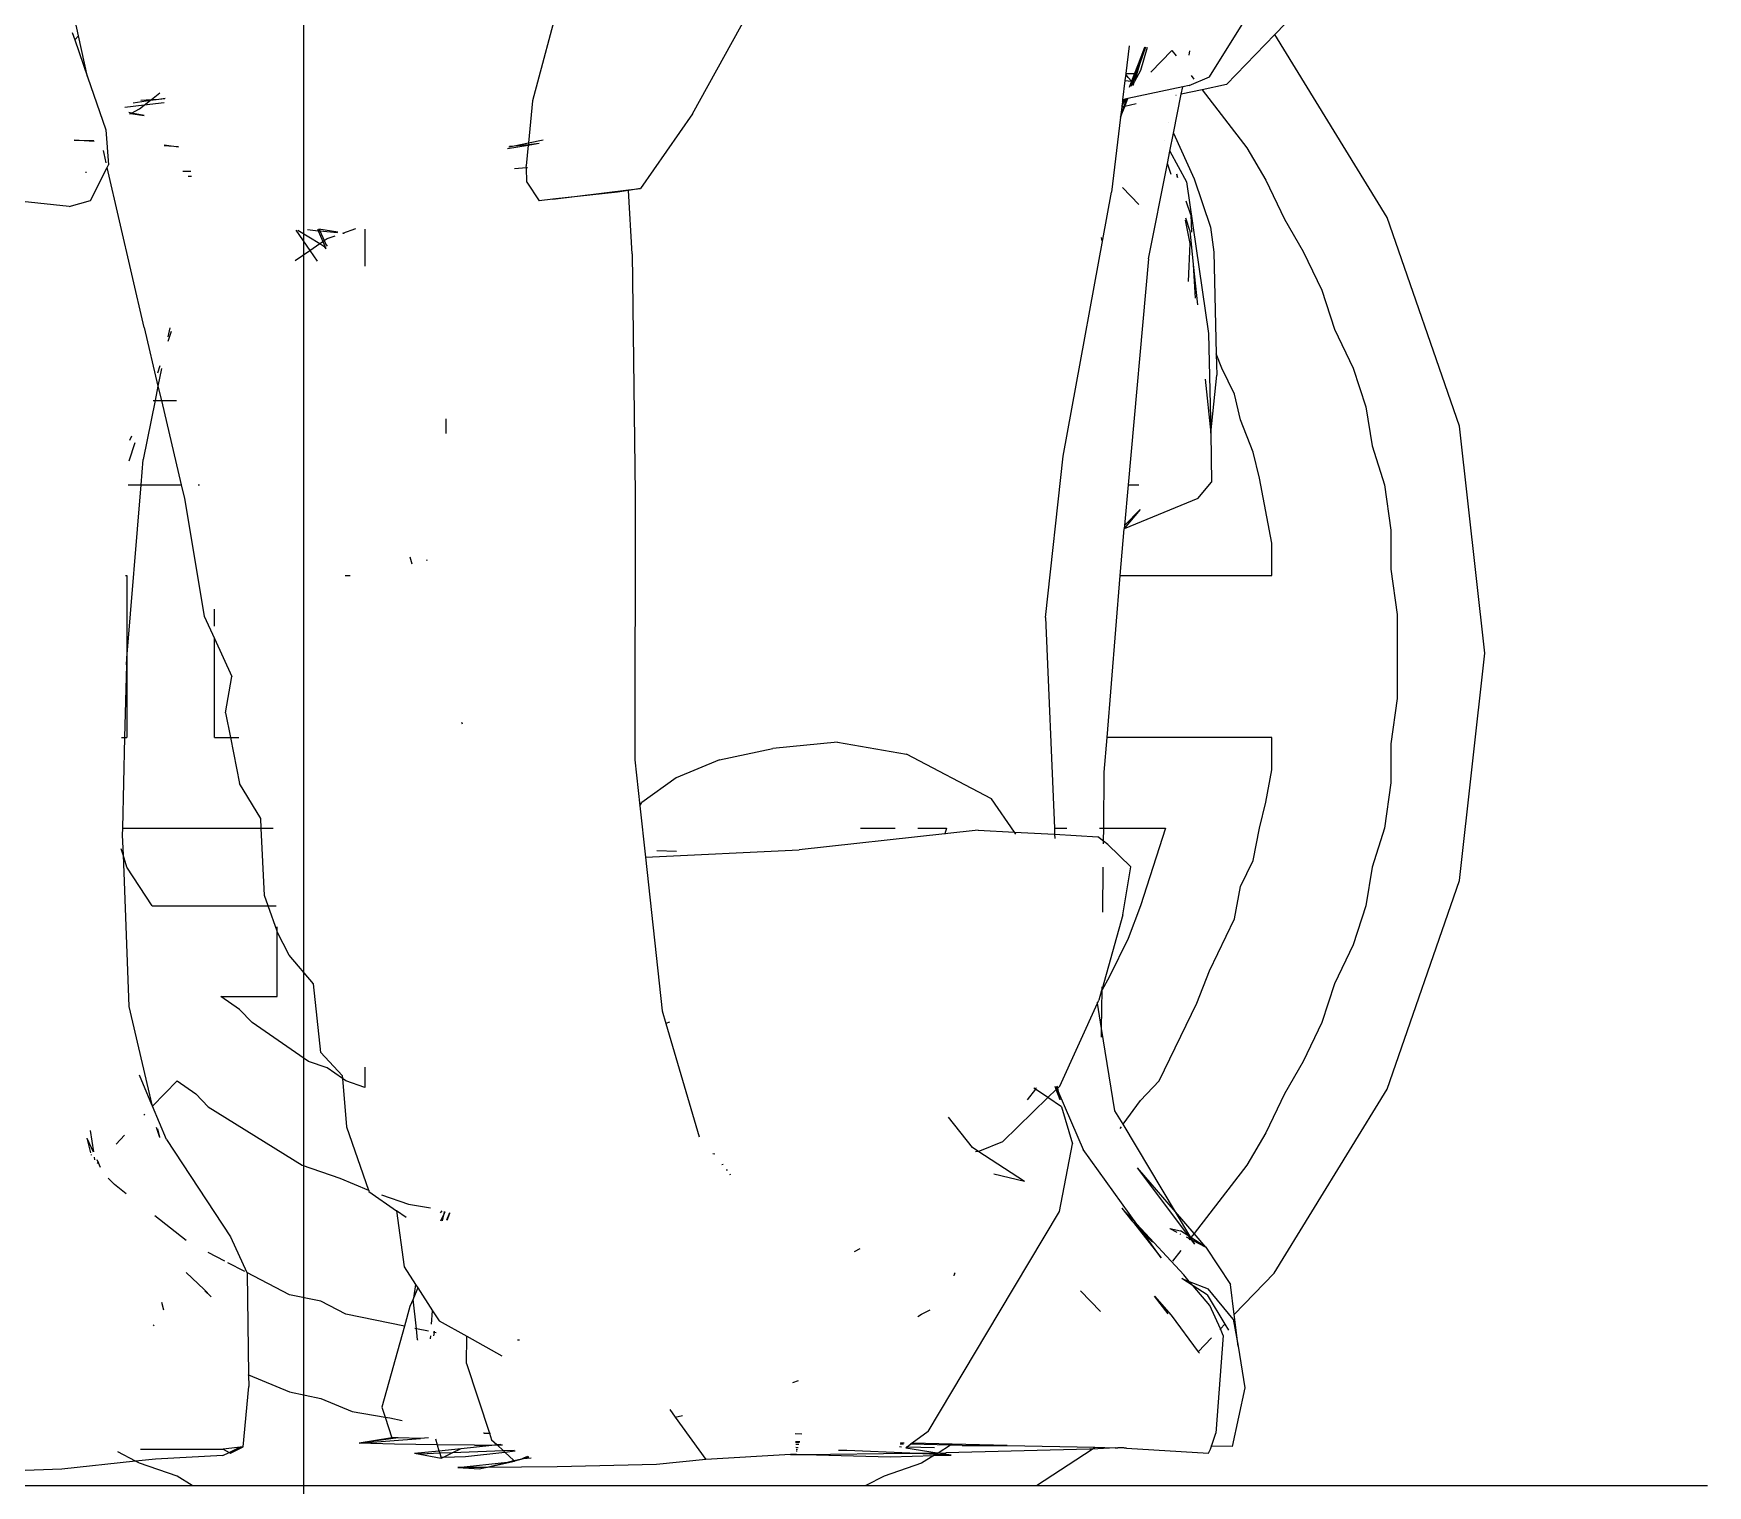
# Model space of a CAD drawing. Extents: x 44111 to 90315, y 4379 to 151689.
# Drawn here: x 65304 to 65610.5, y 131989.2 to 132255 of the extents above; entities that cross this region are included whole.
import ezdxf

# ---------------------------------------------------------------- set-up
doc = ezdxf.new("R2010")
doc.units = 0
doc.header["$LTSCALE"] = 1000
doc.header["$MEASUREMENT"] = 0
doc.linetypes.add('DOTE', pattern=[2.42, 2, -0.2, 0.02, -0.2])
for name, color, linetype in [('A-DETA-XFINE', 154, 'Continuous'), ('A-DOTE', 1, 'DOTE'), ('家具', 250, 'Continuous')]:
    doc.layers.add(name, color=color, linetype=linetype)

# ---------------------------------------------------------------- blocks, each defined once
blk = doc.blocks.new('雕像')
at = {"layer": 'A-DETA-XFINE'}
for p, q in [((643960.52, -359705.67), (643967.21, -359730.79)), ((643937.9, -359733.18), (643926.07, -359711.73)), ((644050.31, -359718.88), (644051.89, -359711.54)), ((643843.24, -359726.36), (643836.05, -359714.86)), ((643831.29, -359718.62), (643829.36, -359716.62)), ((644051.5, -359718.27), (644051.03, -359719.62)), ((643810.72, -359752.12), (643831.29, -359718.62)), ((643840.16, -359727.79), (643831.29, -359718.62)), ((643854.7, -359720.98), (643855.89, -359725.21)), ((643854.99, -359720.96), (643856.08, -359724.13)), ((643856.92, -359725.76), (643855.08, -359720.95)), ((643855.11, -359720.95), (643857, -359725.76)), ((643857.98, -359720.73), (643858.6, -359725.79)), ((644048.69, -359726.4), (644050.31, -359718.88)), ((644051.03, -359719.62), (644048.69, -359726.4)), ((644050.31, -359718.88), (644051.03, -359719.62)), ((643847, -359722.39), (643846.84, -359721.6)), ((643850.17, -359721.57), (643849.4, -359722.56)), ((643853.98, -359725.52), (643850.17, -359721.57)), ((643856.08, -359724.13), (643857, -359727.25)), ((643857.23, -359727.22), (643856.08, -359724.13)), ((643847.02, -359727.94), (643843.24, -359726.36)), ((643846.64, -359726.14), (643846.11, -359726.82)), ((643855.89, -359725.21), (643857, -359727.25)), ((643856.92, -359725.76), (643857.39, -359727.2)), ((643857, -359725.76), (643856.92, -359725.76)), ((643858.6, -359725.79), (643857, -359725.76)), ((643857, -359725.76), (643857.55, -359727.18)), ((643857.23, -359727.22), (643857, -359727.25)), ((643857.12, -359727.56), (643857, -359727.25)), ((643857.12, -359727.56), (643857.29, -359727.39)), ((643857.13, -359727.59), (643857.12, -359727.56)), ((643857.39, -359727.2), (643857.23, -359727.22)), ((643857.29, -359727.39), (643857.23, -359727.22)), ((643857.29, -359727.39), (643857.41, -359727.26)), ((643857.52, -359728.05), (643857.29, -359727.39)), ((643857.48, -359727.19), (643857.39, -359727.2)), ((643857.39, -359727.2), (643857.41, -359727.26)), ((643857.41, -359727.26), (643857.48, -359727.19)), ((643857.41, -359727.26), (643857.71, -359728.15)), ((643857.55, -359727.18), (643857.48, -359727.19)), ((643857.55, -359727.18), (643858.15, -359726.49)), ((643858.75, -359727.03), (643857.55, -359727.18)), ((643857.55, -359727.18), (643857.99, -359728.3)), ((643858.15, -359726.49), (643858.61, -359725.89)), ((643858.6, -359725.79), (643858.61, -359725.89)), ((643858.61, -359725.89), (643858.75, -359727.03)), ((643858.75, -359727.03), (643859.18, -359730.57)), ((644048.69, -359726.4), (644045.35, -359736.06)), ((643844.62, -359728.75), (643836.42, -359739.37)), ((643840.16, -359727.79), (643844.62, -359728.75)), ((643844.62, -359728.75), (643848.43, -359729.57)), ((643847.02, -359727.94), (643848.16, -359728.18)), ((643848.43, -359729.57), (643848.16, -359728.18)), ((643848.16, -359728.18), (643858.22, -359730.36)), ((643849.85, -359736.69), (643848.43, -359729.57)), ((643848.43, -359729.57), (643848.53, -359729.59)), ((643849.4, -359729.78), (643849.43, -359729.79)), ((643857.26, -359727.91), (643857.13, -359727.59)), ((643857.26, -359727.91), (643857.31, -359727.94)), ((643858.79, -359731.8), (643858.22, -359730.36)), ((643858.22, -359730.36), (643858.36, -359730.39)), ((643858.87, -359731.81), (643858.36, -359730.39)), ((643858.36, -359730.39), (643858.46, -359730.41)), ((643858.46, -359730.41), (643858.93, -359731.83)), ((643858.46, -359730.41), (643858.63, -359730.45)), ((643858.63, -359730.45), (643859.31, -359731.69)), ((643858.63, -359730.45), (643858.77, -359730.48)), ((643858.89, -359730.6), (643858.77, -359730.48)), ((643858.77, -359730.48), (643858.85, -359730.5)), ((643858.85, -359730.5), (643858.89, -359730.6)), ((643858.85, -359730.5), (643859.18, -359730.57)), ((643858.89, -359730.6), (643859.31, -359731.69)), ((643859.22, -359730.95), (643858.89, -359730.6)), ((643859.18, -359730.57), (643859.22, -359730.95)), ((644035.63, -359730.44), (644034.48, -359730.26)), ((644035.63, -359730.44), (644034.5, -359730.37)), ((644036.94, -359730.52), (644035.41, -359729.33)), ((644037.14, -359730.67), (644035.63, -359730.44)), ((644036.94, -359730.52), (644035.63, -359730.44)), ((644038.89, -359730.63), (644036.94, -359730.52)), ((644037.14, -359730.67), (644036.94, -359730.52)), ((643856.68, -359731.34), (643858.79, -359731.8)), ((643859.56, -359733.75), (643858.79, -359731.8)), ((643858.79, -359731.8), (643858.87, -359731.81)), ((643859.56, -359733.75), (643858.87, -359731.81)), ((643858.87, -359731.81), (643858.93, -359731.83)), ((643858.93, -359731.83), (643859.56, -359733.75)), ((643858.93, -359731.83), (643859.34, -359731.91)), ((643859.22, -359730.95), (643859.31, -359731.69)), ((643859.31, -359731.69), (643859.34, -359731.91)), ((643859.34, -359731.91), (643859.56, -359733.75)), ((643937.9, -359733.18), (643947.45, -359746.82)), ((643967.21, -359730.79), (643967.94, -359738.45)), ((644034.65, -359731.13), (644038.28, -359731.56)), ((644040.29, -359731.16), (644037.14, -359730.67)), ((644038.28, -359731.56), (644037.14, -359730.67)), ((644038.28, -359731.56), (644041.84, -359731.98)), ((644039.16, -359732.25), (644038.28, -359731.56)), ((644038.31, -359733.43), (644040.64, -359733.01)), ((644040.82, -359733.1), (644038.31, -359733.43)), ((644040.64, -359733.01), (644039.16, -359732.25)), ((644040.64, -359733.01), (644041.11, -359732.93)), ((644040.82, -359733.1), (644040.64, -359733.01)), ((644040.99, -359733.08), (644040.82, -359733.1)), ((644040.93, -359733.16), (644040.82, -359733.1)), ((643849.85, -359736.69), (643846.05, -359745.03)), ((643849.9, -359736.57), (643849.85, -359736.69)), ((643850.51, -359739.99), (643849.85, -359736.69)), ((643850.73, -359734.77), (643850.71, -359734.8)), ((643859.56, -359733.75), (643861.22, -359747.48)), ((644045.35, -359736.06), (644044.81, -359742.49)), ((643836.42, -359739.37), (643832.98, -359745.3)), ((643851.57, -359738.03), (643851.56, -359738.05)), ((643967.94, -359738.45), (643965.28, -359737.9)), ((643967.97, -359738.74), (643966, -359738.55)), ((643967.98, -359738.87), (643966, -359738.55)), ((643970.56, -359739), (643967.94, -359738.45)), ((643967.94, -359738.45), (643967.97, -359738.74)), ((643970.56, -359739), (643967.97, -359738.74)), ((643967.97, -359738.74), (643967.98, -359738.87)), ((643971.81, -359739.5), (643967.98, -359738.87)), ((643967.98, -359738.87), (643968.35, -359742.68)), ((643971.55, -359739.2), (643970.56, -359739)), ((643971.44, -359739.08), (643970.56, -359739)), ((644034.65, -359738.85), (644032.05, -359739.17)), ((644032.05, -359739.17), (644034.66, -359739.01)), ((644047.44, -359738.23), (644051.1, -359738)), ((644051.1, -359738), (644047.52, -359738.04)), ((643850.51, -359739.99), (643847.49, -359745.59)), ((643850.31, -359744.23), (643850.97, -359742.27)), ((643850.56, -359739.91), (643850.51, -359739.99)), ((643850.97, -359742.27), (643850.51, -359739.99)), ((643850.97, -359742.27), (643851, -359742.17)), ((643854.44, -359759.67), (643850.97, -359742.27)), ((643968.33, -359742.96), (643968.35, -359742.68)), ((644045.07, -359743), (644044.81, -359742.49)), ((644045.27, -359742.15), (644045.66, -359740.44)), ((644045.66, -359740.44), (644045.78, -359739.88)), ((643832.98, -359745.3), (643829.55, -359752.41)), ((643846.05, -359745.03), (643843.09, -359753.9)), ((643847.49, -359745.59), (643843.46, -359773.35)), ((643849.04, -359744.84), (643849.27, -359744.18)), ((643849.15, -359744.79), (643849.27, -359744.18)), ((643968.23, -359745.68), (643965.99, -359749.05)), ((643968.33, -359742.96), (643968.13, -359742.95)), ((643968.23, -359745.68), (643968.33, -359742.96)), ((643970.49, -359743.14), (643968.33, -359742.96)), ((644030.25, -359744.56), (644029.65, -359744.58)), ((644029.76, -359743.7), (644031.21, -359743.72)), ((644038.33, -359772.25), (644045.07, -359743)), ((644048.11, -359749.04), (644045.07, -359743)), ((644048.88, -359743.92), (644049.07, -359743.92)), ((643856.2, -359749.72), (643859.21, -359746.61)), ((643870.03, -359795.84), (643861.22, -359747.48)), ((643949.62, -359747.08), (643947.45, -359746.82)), ((643947.45, -359746.82), (643949.62, -359747.18)), ((643948.97, -359758.8), (643949.62, -359747.18)), ((643963.49, -359748.76), (643949.62, -359747.08)), ((643949.62, -359747.18), (643949.62, -359747.08)), ((643949.62, -359747.18), (643951.63, -359747.52)), ((643951.63, -359747.52), (643963.49, -359748.76)), ((643963.49, -359748.76), (643965.99, -359749.05)), ((644052.01, -359750.11), (644063.54, -359748.9)), ((643846.7, -359751.67), (643846.54, -359754.79)), ((643846.7, -359751.67), (643847.56, -359749.15)), ((644052.01, -359750.11), (644048.11, -359749.04)), ((643797.53, -359790.31), (643810.72, -359752.12)), ((643829.55, -359752.41), (643826.11, -359758.35)), ((643843.09, -359753.9), (643842.46, -359758.45)), ((643846.89, -359754.48), (643846.24, -359760.73)), ((643846.8, -359756.9), (643847.64, -359752.6)), ((643846.89, -359754.48), (643847.63, -359752.28)), ((643997.93, -359754.26), (643997.93, -359761.03)), ((644001.91, -359754.99), (643999.58, -359754.17)), ((644001.91, -359754.99), (644001.69, -359755.01)), ((644002.88, -359754.81), (644006.33, -359754.24)), ((644006.17, -359754.57), (644002.94, -359754.89)), ((644006.17, -359754.57), (644005.34, -359756.34)), ((644006.47, -359754.54), (644005.6, -359756.52)), ((644010.16, -359754.45), (644006.15, -359756.91)), ((644006.33, -359754.24), (644006.17, -359754.57)), ((644006.47, -359754.54), (644006.17, -359754.57)), ((644006.6, -359754.25), (644006.47, -359754.54)), ((644008.4, -359754.35), (644006.47, -359754.54)), ((644010.53, -359754.47), (644007.99, -359758.17)), ((643847.11, -359763.82), (643846.8, -359756.9)), ((643863.12, -359755.8), (643862.99, -359756.43)), ((644004.8, -359755.97), (644003.36, -359755.48)), ((644004.72, -359757.38), (644005.1, -359756.86)), ((644005.34, -359756.34), (644004.8, -359755.97)), ((644005.6, -359756.52), (644005.03, -359757.82)), ((644005.43, -359757.35), (644005.05, -359757.85)), ((644005.34, -359756.34), (644005.1, -359756.86)), ((644005.6, -359756.52), (644005.34, -359756.34)), ((644006.15, -359756.91), (644005.43, -359757.35)), ((644006.15, -359756.91), (644005.6, -359756.52)), ((644007.99, -359758.17), (644006.15, -359756.91)), ((644007.99, -359758.17), (644006.66, -359760.1)), ((644010.65, -359760.01), (644007.99, -359758.17)), ((643826.11, -359758.35), (643822.68, -359765.46)), ((643842.46, -359758.45), (643842.02, -359777.06)), ((643846.24, -359760.73), (643845.46, -359768.11)), ((643846.24, -359760.73), (643845.92, -359766.9)), ((643854.44, -359759.67), (643858.17, -359801.05)), ((643948.97, -359758.8), (643948.4, -359802.68)), ((643822.68, -359765.46), (643820.38, -359772.58)), ((643820.38, -359772.58), (643816.95, -359779.7)), ((643843.46, -359773.35), (643843, -359791.63)), ((644033.92, -359774.75), (644033.33, -359772.96)), ((644033.61, -359772.32), (644033.95, -359774)), ((644038.33, -359772.25), (644035.78, -359783.02)), ((643841, -359779.7), (643842.02, -359777.06)), ((643842.02, -359777.06), (643841.93, -359781.01)), ((644035.82, -359780.57), (644035.37, -359779.21)), ((643816.95, -359779.7), (643814.66, -359786.82)), ((643838.71, -359784.45), (643841, -359779.7)), ((643843, -359791.63), (643841.93, -359781.01)), ((643844.04, -359781.72), (643843, -359791.63)), ((644035.12, -359779.8), (644035.78, -359783.02)), ((643837.57, -359789.19), (643838.71, -359784.45)), ((644035.16, -359785.63), (644031.51, -359801.05)), ((644035.16, -359785.63), (644032.4, -359785.63)), ((644035.78, -359783.02), (644035.16, -359785.63)), ((644036.31, -359785.63), (644035.16, -359785.63)), ((644035.78, -359783.02), (644036.31, -359785.63)), ((644036.31, -359785.63), (644038.5, -359796.41)), ((644036.67, -359785.63), (644036.31, -359785.63)), ((643814.66, -359786.82), (643813.51, -359793.94)), ((643792.89, -359831.9), (643797.53, -359790.31)), ((643835.28, -359795.12), (643837.57, -359789.19)), ((643843, -359791.63), (643842.9, -359800.58)), ((643983.04, -359791.7), (643983.04, -359789)), ((643813.51, -359793.94), (643811.22, -359801.05)), ((644041.08, -359796.69), (644039.98, -359793.32)), ((644040.96, -359792.91), (644040.57, -359792.1)), ((643834.13, -359799.87), (643835.28, -359795.12)), ((643873.28, -359825.33), (643870.03, -359795.84)), ((644038.87, -359801.05), (644038.5, -359796.41)), ((643811.22, -359801.05), (643810.08, -359809.36)), ((643831.84, -359811.73), (643834.13, -359799.87)), ((643845.41, -359803.56), (643842.9, -359800.58)), ((643858.17, -359801.05), (643856.19, -359801.05)), ((643858.17, -359801.05), (643858.85, -359808.5)), ((644028.43, -359801.05), (644028.18, -359801.05)), ((644031.51, -359801.05), (644030.91, -359803.58)), ((644031.51, -359801.05), (644031.43, -359801.05)), ((644038.87, -359801.05), (644031.51, -359801.05)), ((644041.46, -359832.8), (644038.87, -359801.05)), ((644041.21, -359801.05), (644038.87, -359801.05)), ((643845.41, -359803.56), (643858.9, -359809.1)), ((643948.4, -359802.68), (643948.47, -359851.4)), ((644030.91, -359803.58), (644027.31, -359825.09)), ((643855.98, -359805.56), (643858.85, -359808.5)), ((643855.98, -359805.56), (643858.89, -359809.04)), ((643810.08, -359809.36), (643810.08, -359816.48)), ((643858.85, -359808.5), (643858.89, -359809.04)), ((643858.89, -359809.04), (643858.9, -359809.1)), ((643859.6, -359817.66), (643858.9, -359809.1)), ((643831.84, -359817.66), (643831.84, -359811.73)), ((643986.48, -359815), (643986.53, -359814.81)), ((643989.64, -359814.28), (643989.31, -359815.54)), ((643810.08, -359816.48), (643808.93, -359824.78)), ((643859.6, -359817.66), (643831.84, -359817.66)), ((643862.02, -359847.32), (643859.6, -359817.66)), ((644001.48, -359817.66), (644000.58, -359817.66)), ((644041.72, -359817.66), (644041.46, -359817.66)), ((644041.46, -359817.66), (644041.46, -359832.8)), ((643808.93, -359824.78), (643808.93, -359840.2)), ((643873.28, -359825.33), (643871.67, -359863.93)), ((644025.42, -359826.96), (644025.42, -359823.81)), ((644027.31, -359825.09), (644025.42, -359829.22)), ((644025.42, -359829.22), (644022.24, -359836.14)), ((644025.42, -359847.32), (644025.42, -359829.22)), ((643797.53, -359873.49), (643792.89, -359831.9)), ((644041.46, -359832.8), (644041.46, -359847.32)), ((644041.56, -359834.02), (644041.46, -359832.8)), ((644041.56, -359834.02), (644041.88, -359847.32)), ((644023.44, -359842.82), (644022.24, -359836.14)), ((643808.93, -359840.2), (643810.08, -359848.51)), ((644023.44, -359842.82), (644022.53, -359847.32)), ((643980.05, -359844.89), (643980.12, -359844.59)), ((643810.08, -359848.51), (643810.08, -359855.62)), ((643831.84, -359847.32), (643862.02, -359847.32)), ((643831.84, -359853.25), (643831.84, -359847.32)), ((643862.54, -359853.68), (643862.02, -359847.32)), ((643911.37, -359848.19), (643898.73, -359850.4)), ((643911.37, -359848.19), (643923.21, -359849.36)), ((643932.96, -359851.43), (643923.21, -359849.36)), ((644022.53, -359847.32), (644020.84, -359855.75)), ((644022.53, -359847.32), (644021, -359847.32)), ((644025.42, -359847.32), (644022.53, -359847.32)), ((644041.88, -359847.32), (644041.46, -359847.32)), ((644042.48, -359847.32), (644041.88, -359847.32)), ((644041.88, -359847.32), (644042.28, -359863.93)), ((643883.17, -359858.55), (643898.73, -359850.4)), ((643932.96, -359851.43), (643940.89, -359854.71)), ((643948.47, -359851.4), (643947.56, -359859.83)), ((643810.08, -359855.62), (643811.22, -359863.93)), ((643832.98, -359859.18), (643831.84, -359853.25)), ((643862.64, -359863.93), (643862.54, -359853.68)), ((643940.89, -359854.71), (643947.18, -359859.23)), ((644016.95, -359862.14), (644020.84, -359855.75)), ((643834.13, -359863.93), (643832.98, -359859.18)), ((643878.97, -359864.66), (643883.17, -359858.55)), ((643947.56, -359859.83), (643947.18, -359859.23)), ((643947.56, -359859.83), (643946.54, -359869.23)), ((644016.86, -359863.93), (644016.95, -359862.14)), ((643811.22, -359863.93), (643813.51, -359871.05)), ((643835.28, -359869.86), (643834.13, -359863.93)), ((643851.31, -359863.93), (643855.89, -359878.16)), ((643862.64, -359863.93), (643851.31, -359863.93)), ((643863.41, -359863.93), (643862.64, -359863.93)), ((643862.67, -359866.29), (643862.64, -359863.93)), ((643862.67, -359866.29), (643863.72, -359865.48)), ((643871.62, -359865.05), (643863.72, -359865.48)), ((643871.67, -359863.93), (643869.36, -359863.93)), ((643871.62, -359865.05), (643871.59, -359865.83)), ((643871.67, -359863.93), (643871.62, -359865.05)), ((643878.97, -359864.66), (643871.62, -359865.05)), ((643878.7, -359865.05), (643878.97, -359864.66)), ((643885.64, -359864.29), (643878.97, -359864.66)), ((643885.64, -359864.29), (643891.73, -359864.96)), ((643896.66, -359863.93), (643891.4, -359863.93)), ((643891.4, -359863.93), (643891.73, -359864.96)), ((643891.73, -359864.96), (643918.4, -359867.87)), ((643891.73, -359864.96), (643891.77, -359865.07)), ((643907.17, -359863.93), (643900.82, -359863.93)), ((644016.86, -359863.93), (644014.67, -359863.93)), ((644016.26, -359876.24), (644016.86, -359863.93)), ((644042.28, -359863.93), (644016.86, -359863.93)), ((644042.31, -359865.19), (644042.17, -359868.83)), ((644042.28, -359863.93), (644042.31, -359865.19)), ((644042.32, -359863.93), (644042.28, -359863.93)), ((643857.65, -359870.98), (643861.89, -359866.89)), ((643861.89, -359866.89), (643862.67, -359866.29)), ((643862.67, -359866.8), (643862.67, -359866.29)), ((643946.54, -359869.23), (643918.4, -359867.87)), ((643944.46, -359868.04), (643940.87, -359868.13)), ((644042.17, -359868.83), (644042.54, -359867.68)), ((643813.51, -359871.05), (643814.66, -359878.16)), ((643837.57, -359874.6), (643835.28, -359869.86)), ((643859.15, -359879.8), (643857.65, -359870.98)), ((643862.8, -359879.28), (643862.72, -359871.08)), ((643946.54, -359869.23), (643943.49, -359897.38)), ((644036.87, -359878.16), (644041.46, -359871.05)), ((644042.17, -359868.83), (644041.11, -359896.58)), ((644041.46, -359871.05), (644042.17, -359868.83)), ((643810.72, -359911.68), (643797.53, -359873.49)), ((643838.71, -359880.54), (643837.57, -359874.6)), ((644015.59, -359878.16), (644016.26, -359876.24)), ((643814.66, -359878.16), (643816.95, -359885.28)), ((643843.29, -359890.03), (643838.71, -359880.54)), ((643855.89, -359878.16), (643858.18, -359884.1)), ((643859.15, -359879.8), (643862.94, -359893.32)), ((644013.97, -359882.8), (644015.59, -359878.16)), ((644015.59, -359878.16), (644014.12, -359878.16)), ((644036.87, -359878.16), (644015.59, -359878.16)), ((644011.79, -359887.19), (644013.93, -359882.91)), ((644013.93, -359882.91), (644013.97, -359882.8)), ((644013.97, -359894.77), (644013.93, -359882.91)), ((644013.97, -359882.8), (644013.97, -359882.01)), ((643816.95, -359885.28), (643820.38, -359892.4)), ((643858.18, -359884.1), (643861.62, -359891.21)), ((644007.33, -359892.4), (644011.79, -359887.19)), ((643820.38, -359892.4), (643822.68, -359899.52)), ((643845.58, -359895.96), (643843.29, -359890.03)), ((643861.62, -359891.21), (643862.94, -359893.5)), ((643862.94, -359893.32), (643862.94, -359892.97)), ((644005.98, -359905.01), (644007.33, -359892.4)), ((643852.46, -359910.19), (643845.58, -359895.96)), ((643862.94, -359893.32), (643863.03, -359893.65)), ((643862.94, -359893.5), (643862.94, -359893.32)), ((643862.94, -359893.5), (643863.03, -359893.65)), ((643863.02, -359900.62), (643862.94, -359893.5)), ((643863.02, -359900.62), (643863.78, -359895.95)), ((643863.03, -359893.65), (643863.52, -359895.39)), ((643863.03, -359893.65), (643863.15, -359893.86)), ((643863.78, -359895.95), (643863.52, -359895.39)), ((643863.78, -359895.95), (643863.8, -359895.79)), ((643870.7, -359911.14), (643863.78, -359895.95)), ((644024.27, -359894.77), (644013.97, -359894.77)), ((644020.84, -359897.14), (644024.27, -359894.77)), ((643943.49, -359897.38), (643942.82, -359899.66)), ((644018.55, -359899.52), (644020.84, -359897.14)), ((644041.11, -359896.58), (644036.88, -359914.56)), ((643822.68, -359899.52), (643826.11, -359906.64)), ((643860.57, -359915.65), (643863.02, -359900.62)), ((643863.03, -359902.18), (643863.02, -359900.62)), ((643942.82, -359899.66), (643936.67, -359920.41)), ((643942.15, -359899.45), (643942.82, -359899.66)), ((644008.24, -359906.64), (644018.55, -359899.52)), ((644002.06, -359909.19), (644005.98, -359905.01)), ((643826.11, -359906.64), (643829.55, -359912.57)), ((643997.93, -359907.7), (643997.93, -359911.38)), ((644002.01, -359909.75), (644004.8, -359907.82)), ((644004.8, -359907.82), (644008.24, -359906.64)), ((643855.89, -359913.75), (643852.46, -359910.19)), ((643870.7, -359911.14), (643871.06, -359911.5)), ((643871.06, -359911.5), (643871.13, -359911.18)), ((643871.4, -359911.2), (643871.21, -359911.64)), ((643871.33, -359911.76), (643871.54, -359911.21)), ((643997.93, -359911.38), (644001.36, -359910.19)), ((644002.01, -359909.75), (644001.25, -359918.59)), ((644001.36, -359910.19), (644002.01, -359909.75)), ((644002.06, -359909.19), (644002.01, -359909.75)), ((644032.29, -359910.19), (644028.86, -359912.57)), ((644036.77, -359914.83), (644032.29, -359910.19)), ((644036.88, -359914.56), (644039.18, -359909.14)), ((643831.42, -359945.38), (643810.72, -359911.68)), ((643829.55, -359912.57), (643832.98, -359919.68)), ((643859.07, -359918.14), (643855.89, -359913.75)), ((643870.88, -359912.41), (643866.4, -359922.76)), ((643870.34, -359914.93), (643872.85, -359913.24)), ((643870.62, -359913.68), (643871.33, -359911.76)), ((643870.62, -359913.68), (643870.88, -359912.41)), ((643870.88, -359912.41), (643871.06, -359911.5)), ((643871.21, -359911.64), (643870.88, -359912.41)), ((643871.06, -359911.5), (643871.21, -359911.64)), ((643871.21, -359911.64), (643871.33, -359911.76)), ((643871.33, -359911.76), (643872.85, -359913.24)), ((643872.85, -359913.24), (643875.15, -359911.7)), ((643872.85, -359913.24), (643881.13, -359921.3)), ((643874.99, -359911.49), (643875.15, -359911.7)), ((643875.15, -359911.7), (643875.45, -359911.5)), ((643875.15, -359911.7), (643876.65, -359913.64)), ((644028.86, -359912.57), (644026.56, -359914.94)), ((643859.07, -359918.14), (643860.57, -359915.65)), ((643870.34, -359914.93), (643868.38, -359921.7)), ((643886.65, -359922.39), (643891.07, -359916.81)), ((644026.56, -359914.94), (644009.38, -359925.62)), ((644034.2, -359920.89), (644036.77, -359914.83)), ((644036.77, -359914.83), (644036.88, -359914.56)), ((644038.37, -359916.49), (644038.16, -359916.27)), ((643832.98, -359919.68), (643836.42, -359925.62)), ((643849.49, -359934.19), (643859.07, -359918.14)), ((643859.62, -359918.9), (643859.41, -359918.61)), ((644001.25, -359918.59), (643997.24, -359930.17)), ((644035.51, -359920.5), (644035.47, -359920.56)), ((644036.1, -359918.66), (644035.51, -359920.5)), ((644035.84, -359918.97), (644035.51, -359920.5)), ((644043.45, -359921.75), (644041.89, -359920.14)), ((644048.2, -359919.27), (644047.6, -359923.17)), ((643856.58, -359936.4), (643866.4, -359922.76)), ((643870.76, -359934.09), (643868.38, -359921.7)), ((643877.15, -359928.59), (643885.67, -359923.04)), ((643885.32, -359922.98), (643881.13, -359921.3)), ((643885.67, -359923.04), (643885.32, -359922.98)), ((643885.67, -359923.04), (643886.65, -359922.39)), ((643886.08, -359923.11), (643885.67, -359923.04)), ((643934.22, -359923.46), (643933.84, -359923.55)), ((644034.2, -359920.89), (644022.49, -359938.76)), ((644048.78, -359920.67), (644047.64, -359923.18)), ((644048.03, -359923.64), (644047.99, -359923.81)), ((644048.78, -359920.67), (644048.11, -359923.34)), ((643836.42, -359925.62), (643846.08, -359938.13)), ((643847.07, -359938.62), (643856.48, -359926.11)), ((643849.49, -359934.19), (643856.48, -359926.11)), ((643931.49, -359926.56), (643931.74, -359926.54)), ((643932.31, -359925.51), (643932.55, -359925.53)), ((644009.38, -359925.62), (644002.51, -359927.99)), ((644046.74, -359925.16), (644046.35, -359926.01)), ((644046.74, -359925.16), (644046.58, -359924.99)), ((644046.99, -359924.61), (644046.74, -359925.16)), ((644046.88, -359925.3), (644046.74, -359925.16)), ((644047.45, -359924.18), (644047.38, -359924.62)), ((643877.15, -359928.59), (643882.75, -359927.27)), ((643931.09, -359927.35), (643930.93, -359927.28)), ((644002.51, -359927.99), (643997.24, -359930.17)), ((644041.58, -359930.86), (644043.75, -359929.17)), ((644043.75, -359929.17), (644044.87, -359928.02)), ((643989.91, -359932.73), (643985.91, -359933.42)), ((643994.84, -359931.03), (643989.91, -359932.73)), ((643997.16, -359930.41), (643992.09, -359933.95)), ((643997.2, -359930.19), (643997.16, -359930.41)), ((643997.24, -359930.17), (643997.2, -359930.19)), ((643846.08, -359938.13), (643849.49, -359934.19)), ((643846.7, -359938.86), (643849.49, -359934.19)), ((643859.29, -359933.47), (643856.58, -359936.4)), ((643857.49, -359935.82), (643857.21, -359936.11)), ((643859.29, -359933.47), (643857.49, -359935.82)), ((643881.75, -359952.58), (643870.76, -359934.09)), ((643982.84, -359935.68), (643982.32, -359934.38)), ((643982.41, -359934.36), (643982.98, -359935.71)), ((643983.24, -359934.14), (643983.4, -359934.48)), ((643983.4, -359934.48), (643983.33, -359934.11)), ((643983.4, -359934.48), (643984.04, -359935.89)), ((643983.66, -359935.82), (643983.4, -359934.48)), ((643983.81, -359933.98), (643984.14, -359934.32)), ((643990.33, -359935.18), (643992.09, -359933.95)), ((643992.09, -359933.95), (643990.68, -359944.25)), ((644030.6, -359939.39), (644036.37, -359934.91)), ((643843.92, -359940.63), (643846.08, -359938.13)), ((643843.92, -359940.63), (643846.68, -359938.89)), ((643846.08, -359938.13), (643846.68, -359938.89)), ((643846.4, -359939.35), (643846.68, -359938.89)), ((643846.59, -359939.26), (643846.77, -359939.02)), ((643846.68, -359938.89), (643846.7, -359938.86)), ((643846.7, -359938.86), (643847.07, -359938.62)), ((643846.77, -359939.02), (643847.07, -359938.62)), ((643846.77, -359939.02), (643846.85, -359939.12)), ((643847.55, -359938.76), (643846.85, -359939.12)), ((643847.07, -359938.62), (643848.59, -359937.65)), ((643856.58, -359936.4), (643847.99, -359945.72)), ((643848.72, -359938.16), (643848.57, -359938.24)), ((643850.53, -359937.23), (643848.59, -359937.65)), ((643850.53, -359937.23), (643849.22, -359937.9)), ((643857.21, -359936.11), (643852.13, -359942.58)), ((643852.13, -359942.58), (643855.55, -359937.83)), ((643853.73, -359939.71), (643855.55, -359937.83)), ((643855.55, -359937.83), (643857.21, -359936.11)), ((643855.55, -359937.83), (643856.58, -359936.4)), ((644022.49, -359938.76), (644019.53, -359945.27)), ((643843.92, -359940.63), (643839.44, -359947.46)), ((643846.4, -359939.35), (643843.92, -359940.63)), ((643845.95, -359940.11), (643846.59, -359939.26)), ((643845.95, -359940.11), (643846.4, -359939.35)), ((643846.59, -359939.26), (643846.4, -359939.35)), ((643846.85, -359939.12), (643846.59, -359939.26)), ((643846.85, -359939.12), (643847.02, -359939.33)), ((643848.49, -359941.24), (643850.02, -359943.22)), ((643907.27, -359940.95), (643908.35, -359941.51)), ((644023.51, -359943.21), (644026.6, -359941.61)), ((643990.68, -359944.25), (643988.63, -359947.44)), ((644019.85, -359945.11), (644023.01, -359943.47)), ((643838.74, -359952.96), (643831.42, -359945.38)), ((643838.74, -359952.96), (643839.44, -359947.46)), ((643838.94, -359953.79), (643843.53, -359948.23)), ((643843.18, -359951.32), (643846.27, -359947.72)), ((643846.97, -359946.91), (643843.53, -359948.23)), ((643843.7, -359949.38), (643846.27, -359947.72)), ((643846.27, -359947.72), (643848.34, -359946.39)), ((643846.27, -359947.72), (643846.97, -359946.91)), ((643846.97, -359946.91), (643847.99, -359945.72)), ((643848.34, -359946.39), (643846.97, -359946.91)), ((643889.88, -359945.52), (643889.82, -359945.36)), ((643889.93, -359945.35), (643890.1, -359945.85)), ((643988.22, -359948.08), (643985.53, -359952.26)), ((643988.63, -359947.44), (643988.22, -359948.08)), ((643988.22, -359948.08), (643989.02, -359949.97)), ((643988.63, -359947.44), (643989.02, -359949.97)), ((644011.67, -359949.34), (644019.53, -359945.27)), ((644019.47, -359945.41), (644019.2, -359964.02)), ((644019.53, -359945.27), (644019.47, -359945.41)), ((644030.64, -359945.24), (644027.3, -359948.4)), ((643843.7, -359949.38), (643840.46, -359954.74)), ((643853.36, -359949.57), (643850.28, -359953.05)), ((643850.81, -359952.82), (643853.36, -359949.57)), ((643866.87, -359948.65), (643863.22, -359952.43)), ((643988.47, -359955.57), (643989.04, -359950.14)), ((643989.02, -359949.97), (643989.04, -359950.14)), ((643989.04, -359950.14), (643989.65, -359951.48)), ((644001.36, -359952.9), (644005.95, -359950.53)), ((644005.95, -359950.53), (644011.67, -359949.34)), ((644027.3, -359948.4), (644026.01, -359949.75)), ((644026.01, -359949.75), (644027.17, -359948.62)), ((644035.13, -359950.69), (644034.75, -359952.1)), ((643838.01, -359958.78), (643838.74, -359952.96)), ((643838.94, -359953.79), (643838.01, -359958.78)), ((643841.28, -359955.6), (643843.18, -359951.32)), ((643850.28, -359953.05), (643845.33, -359959.78)), ((643894.77, -359974.37), (643881.75, -359952.58)), ((643895.98, -359952.9), (643894.39, -359952.08)), ((643896.69, -359953.34), (643895.98, -359952.9)), ((643984.32, -359954.14), (643979.23, -359956.95)), ((643985.53, -359952.26), (643984.32, -359954.14)), ((643985.7, -359954.73), (643985.53, -359952.26)), ((643989.65, -359951.48), (643990.67, -359955.12)), ((643990.67, -359955.12), (644001.36, -359952.9)), ((643840.46, -359954.74), (643839.78, -359955.85)), ((643841.28, -359955.6), (643840.46, -359954.74)), ((643840.75, -359956.81), (643841.28, -359955.6)), ((643840.75, -359956.81), (643842.13, -359974.69)), ((643841.38, -359955.69), (643841.28, -359955.6)), ((643845.33, -359959.78), (643842.88, -359957.24)), ((643979.23, -359956.95), (643972.83, -359960.5)), ((643979.3, -359961.92), (643979.23, -359956.95)), ((643984.85, -359956.32), (643985.23, -359956.24)), ((643985.19, -359956.01), (643985.23, -359956.24)), ((643985.23, -359956.24), (643985.35, -359956.22)), ((643985.23, -359956.24), (643985.36, -359956.85)), ((643985.88, -359957.41), (643985.85, -359956.87)), ((643986.28, -359956.02), (643988.47, -359955.57)), ((643988.25, -359957.62), (643988.47, -359955.57)), ((643988.47, -359955.57), (643988.73, -359955.52)), ((643990.53, -359955.15), (643990.67, -359955.12)), ((643990.67, -359955.12), (643994.81, -359969.91)), ((644036.65, -359954.85), (644036.47, -359954.99)), ((643838.01, -359958.78), (643836.78, -359966.36)), ((643838.11, -359958.62), (643838.01, -359958.78)), ((643845.33, -359959.78), (643845.12, -359960.06)), ((643969.6, -359957.65), (643969.96, -359957.65)), ((643988.25, -359957.62), (643988.24, -359957.66)), ((643979.3, -359961.92), (643975.1, -359974.67)), ((643836.78, -359966.36), (643839.14, -359977.14)), ((643919.56, -359965.39), (643918.53, -359965.04)), ((644019.2, -359964.02), (644011.67, -359967.14)), ((644019.2, -359964.02), (644019.17, -359966.14)), ((644020.2, -359977.18), (644019.17, -359966.14)), ((644019.33, -359963.96), (644019.2, -359964.02)), ((644005.95, -359968.32), (644000.22, -359970.7)), ((644011.67, -359967.14), (644005.95, -359968.32)), ((643941.07, -359971.73), (643935.45, -359979.53)), ((643941.07, -359971.73), (643939.74, -359971.46)), ((643942.08, -359970.33), (643941.07, -359971.73)), ((643993.35, -359971.88), (643991.1, -359972.35)), ((643994.21, -359971.73), (643992.95, -359975.55)), ((643994.21, -359971.73), (643993.35, -359971.88)), ((643994.81, -359969.91), (643994.21, -359971.73)), ((644000.22, -359970.7), (643994.21, -359971.73)), ((643842.89, -359977.09), (643842.13, -359974.69)), ((643894.77, -359974.37), (643897.68, -359976.53)), ((643917.89, -359974.85), (643919.11, -359974.79)), ((643975.1, -359974.67), (643974.69, -359975.9)), ((643975.1, -359974.67), (643974.89, -359974.67)), ((643976.07, -359974.68), (643975.1, -359974.67)), ((643976.07, -359974.68), (643976.19, -359974.69)), ((643984.94, -359975.74), (643984.64, -359976.8)), ((643986.25, -359975.53), (643987.73, -359975.65)), ((643987.73, -359975.65), (643991.79, -359975.54)), ((643998.92, -359976.52), (643987.73, -359975.65)), ((643991.79, -359975.54), (643998.92, -359976.52)), ((643991.79, -359975.54), (643992.95, -359975.55)), ((643992.95, -359975.55), (643998.92, -359976.52)), ((643839.14, -359977.14), (643842.89, -359977.09)), ((643842.89, -359977.09), (643843.01, -359977.09)), ((643843.06, -359977.62), (643842.89, -359977.09)), ((643843.47, -359978.37), (643843.06, -359977.62)), ((643858.45, -359977.41), (643843.47, -359978.37)), ((643858.45, -359977.41), (643858.85, -359977.4)), ((643858.85, -359977.4), (643858.97, -359977.39)), ((643858.97, -359977.39), (643860.06, -359977.35)), ((643860.54, -359977.34), (643860.06, -359977.35)), ((643864.28, -359977.26), (643860.54, -359977.34)), ((643860.54, -359977.34), (643864.77, -359977.59)), ((643880.32, -359976.93), (643864.28, -359977.26)), ((643864.77, -359977.59), (643864.28, -359977.26)), ((643864.77, -359977.59), (643865.24, -359977.61)), ((643874.92, -359984.27), (643864.77, -359977.59)), ((643865.24, -359977.61), (643891.54, -359978.3)), ((643880.32, -359976.93), (643890.38, -359976.7)), ((643888.58, -359976.93), (643880.32, -359976.93)), ((643888.58, -359976.93), (643890.67, -359976.88)), ((643890.38, -359976.7), (643897.68, -359976.53)), ((643890.38, -359976.7), (643890.67, -359976.88)), ((643890.59, -359978.71), (643892.97, -359978.32)), ((643890.59, -359978.71), (643893.4, -359978.58)), ((643893.73, -359978.79), (643890.59, -359978.71)), ((643890.67, -359976.88), (643897.93, -359976.72)), ((643890.67, -359976.88), (643892.97, -359978.32)), ((643892.97, -359978.32), (643891.54, -359978.3)), ((643893, -359978.33), (643892.97, -359978.32)), ((643893.11, -359978.32), (643893, -359978.33)), ((643893, -359978.33), (643893.4, -359978.58)), ((643893.11, -359978.32), (643898.87, -359977.42)), ((643898.14, -359978.37), (643893.11, -359978.32)), ((643893.4, -359978.58), (643898.14, -359978.37)), ((643893.4, -359978.58), (643893.73, -359978.79)), ((643893.62, -359977.37), (643898.63, -359977.25)), ((643901.66, -359978.99), (643893.73, -359978.79)), ((643893.73, -359978.79), (643895.98, -359980.19)), ((643897.68, -359976.53), (643897.82, -359976.53)), ((643897.68, -359976.53), (643897.93, -359976.72)), ((643897.93, -359976.72), (643898.63, -359977.25)), ((643897.93, -359976.72), (643898.09, -359976.72)), ((643898.14, -359978.37), (643909.65, -359977.85)), ((643917.49, -359978.57), (643898.14, -359978.37)), ((643898.63, -359977.25), (643898.82, -359977.24)), ((643898.63, -359977.25), (643898.87, -359977.42)), ((643899.19, -359976.5), (643899.86, -359976.48)), ((643899.31, -359976.69), (643899.91, -359976.68)), ((643899.63, -359977.22), (643900.02, -359977.21)), ((643917.49, -359978.57), (643901.66, -359978.99)), ((643909.65, -359977.85), (643911.16, -359977.87)), ((643918.93, -359978.54), (643917.49, -359978.57)), ((643920, -359978.6), (643917.49, -359978.57)), ((643918.29, -359976.28), (643919.04, -359976.27)), ((643919.04, -359976.31), (643918.3, -359976.31)), ((643918.43, -359976.76), (643919.02, -359976.75)), ((643918.99, -359977.25), (643918.58, -359977.28)), ((643918.97, -359977.62), (643918.67, -359977.63)), ((643918.77, -359977.96), (643918.96, -359977.97)), ((643918.93, -359978.54), (643920, -359978.6)), ((643920, -359978.6), (643935.45, -359979.53)), ((643972.3, -359978.13), (643970.36, -359977.91)), ((643970.51, -359977.84), (643972.53, -359977.92)), ((643972.3, -359978.13), (643970.63, -359979.68)), ((643972.53, -359977.92), (643972.3, -359978.13)), ((643979.47, -359978.93), (643972.3, -359978.13)), ((643973.68, -359976.84), (643972.53, -359977.92)), ((643972.53, -359977.92), (643981.9, -359978.28)), ((643973.68, -359976.84), (643972.69, -359976.83)), ((643973.77, -359976.76), (643973.03, -359976.67)), ((643973.77, -359976.76), (643973.68, -359976.84)), ((643974.65, -359976.86), (643973.68, -359976.84)), ((643974.69, -359975.9), (643973.77, -359976.76)), ((643974.65, -359976.86), (643973.77, -359976.76)), ((643980.28, -359977.49), (643974.65, -359976.86)), ((643977.83, -359976.9), (643974.65, -359976.86)), ((643977.83, -359976.9), (643984.64, -359976.8)), ((643984.34, -359977.9), (643980.28, -359977.49)), ((643981.9, -359978.28), (643980.28, -359977.49)), ((643983.51, -359979.07), (643981.9, -359978.28)), ((643981.9, -359978.28), (643984.2, -359978.37)), ((643988.81, -359978.35), (643983.95, -359979.28)), ((643984.2, -359978.37), (643983.95, -359979.28)), ((643984.34, -359977.9), (643984.2, -359978.37)), ((643984.2, -359978.37), (643986.51, -359978.46)), ((643984.64, -359976.8), (643984.34, -359977.9)), ((643988.81, -359978.35), (643984.34, -359977.9)), ((643984.64, -359976.8), (643992.49, -359976.69)), ((643988.81, -359978.35), (643986.51, -359978.46)), ((643992.49, -359976.69), (643998.92, -359976.52)), ((644020.2, -359977.18), (644023.87, -359977.64)), ((644022.53, -359978.34), (644020.2, -359977.18)), ((644021.05, -359977.39), (644020.2, -359977.18)), ((644022.53, -359978.34), (644021.05, -359977.39)), ((644022.75, -359978.22), (644021.05, -359977.39)), ((644022.75, -359978.22), (644022.53, -359978.34)), ((644023.87, -359977.64), (644022.75, -359978.22)), ((644023.9, -359978.78), (644022.75, -359978.22)), ((644038.95, -359977.59), (644023.87, -359977.64)), ((644023.9, -359978.78), (644036.26, -359979.44)), ((644039.87, -359979.82), (644043.14, -359978.12)), ((643895.98, -359980.19), (643902.86, -359982.56)), ((643935.45, -359979.53), (643944.54, -359980.43)), ((643944.54, -359980.43), (643962.7, -359980.84)), ((643962.7, -359980.84), (643975.74, -359980.94)), ((643967.48, -359979.25), (643968.9, -359979.35)), ((643967.89, -359979.06), (643967.92, -359979.05)), ((643967.92, -359979.05), (643968.84, -359979.25)), ((643967.92, -359979.05), (643968.9, -359979.35)), ((643967.95, -359979.03), (643968.84, -359979.25)), ((643968.1, -359978.96), (643968.84, -359979.25)), ((643968.84, -359979.25), (643969.17, -359979.37)), ((643968.9, -359979.35), (643969.17, -359979.37)), ((643968.9, -359979.35), (643970.49, -359979.81)), ((643970.63, -359979.68), (643969.17, -359979.37)), ((643970.63, -359979.68), (643970.49, -359979.81)), ((643975.74, -359980.94), (643970.49, -359979.81)), ((643971.55, -359979.93), (643970.49, -359979.81)), ((643971.55, -359979.93), (643970.63, -359979.68)), ((643971.79, -359979.96), (643971.55, -359979.93)), ((643980.91, -359980.99), (643971.79, -359979.96)), ((643975.74, -359980.94), (643971.79, -359979.96)), ((643975.74, -359980.94), (643975.87, -359980.94)), ((643975.87, -359980.94), (643980.91, -359980.99)), ((643976.94, -359981.2), (643975.87, -359980.94)), ((643980.91, -359980.99), (643976.94, -359981.2)), ((643983.51, -359979.07), (643979.47, -359978.93)), ((643983.8, -359979.08), (643983.51, -359979.07)), ((643983.95, -359979.28), (643983.51, -359979.07)), ((643983.8, -359979.08), (643983.95, -359979.28)), ((644032.29, -359982.56), (644039.16, -359980.19)), ((644036.26, -359979.44), (644039.87, -359979.82)), ((644039.16, -359980.19), (644039.87, -359979.82)), ((644039.87, -359979.82), (644053.38, -359981.25)), ((644053.38, -359981.25), (644065.27, -359981.7)), ((643874.92, -359984.27), (643752.09, -359984.27)), ((643906.16, -359984.27), (643874.92, -359984.27)), ((643902.86, -359982.56), (643906.16, -359984.27)), ((644029.54, -359984.27), (643906.16, -359984.27)), ((644029.54, -359984.27), (644032.29, -359982.56)), ((644061.38, -359984.27), (644029.54, -359984.27))]:
    blk.add_line(p, q, dxfattribs=at)

msp = doc.modelspace()

# ---------------------------------------------------------------- linework, layer by layer
at = {"layer": 'A-DOTE'}
msp.add_line((65353.5, 130520.35), (65353.5, 142869.17), dxfattribs=at)

# ---------------------------------------------------------------- block references
at = {"layer": '家具', "xscale": -1}
msp.add_blockref('雕像', (709362.59, 491973.43), dxfattribs=at)

doc.saveas('drawing.dxf')
